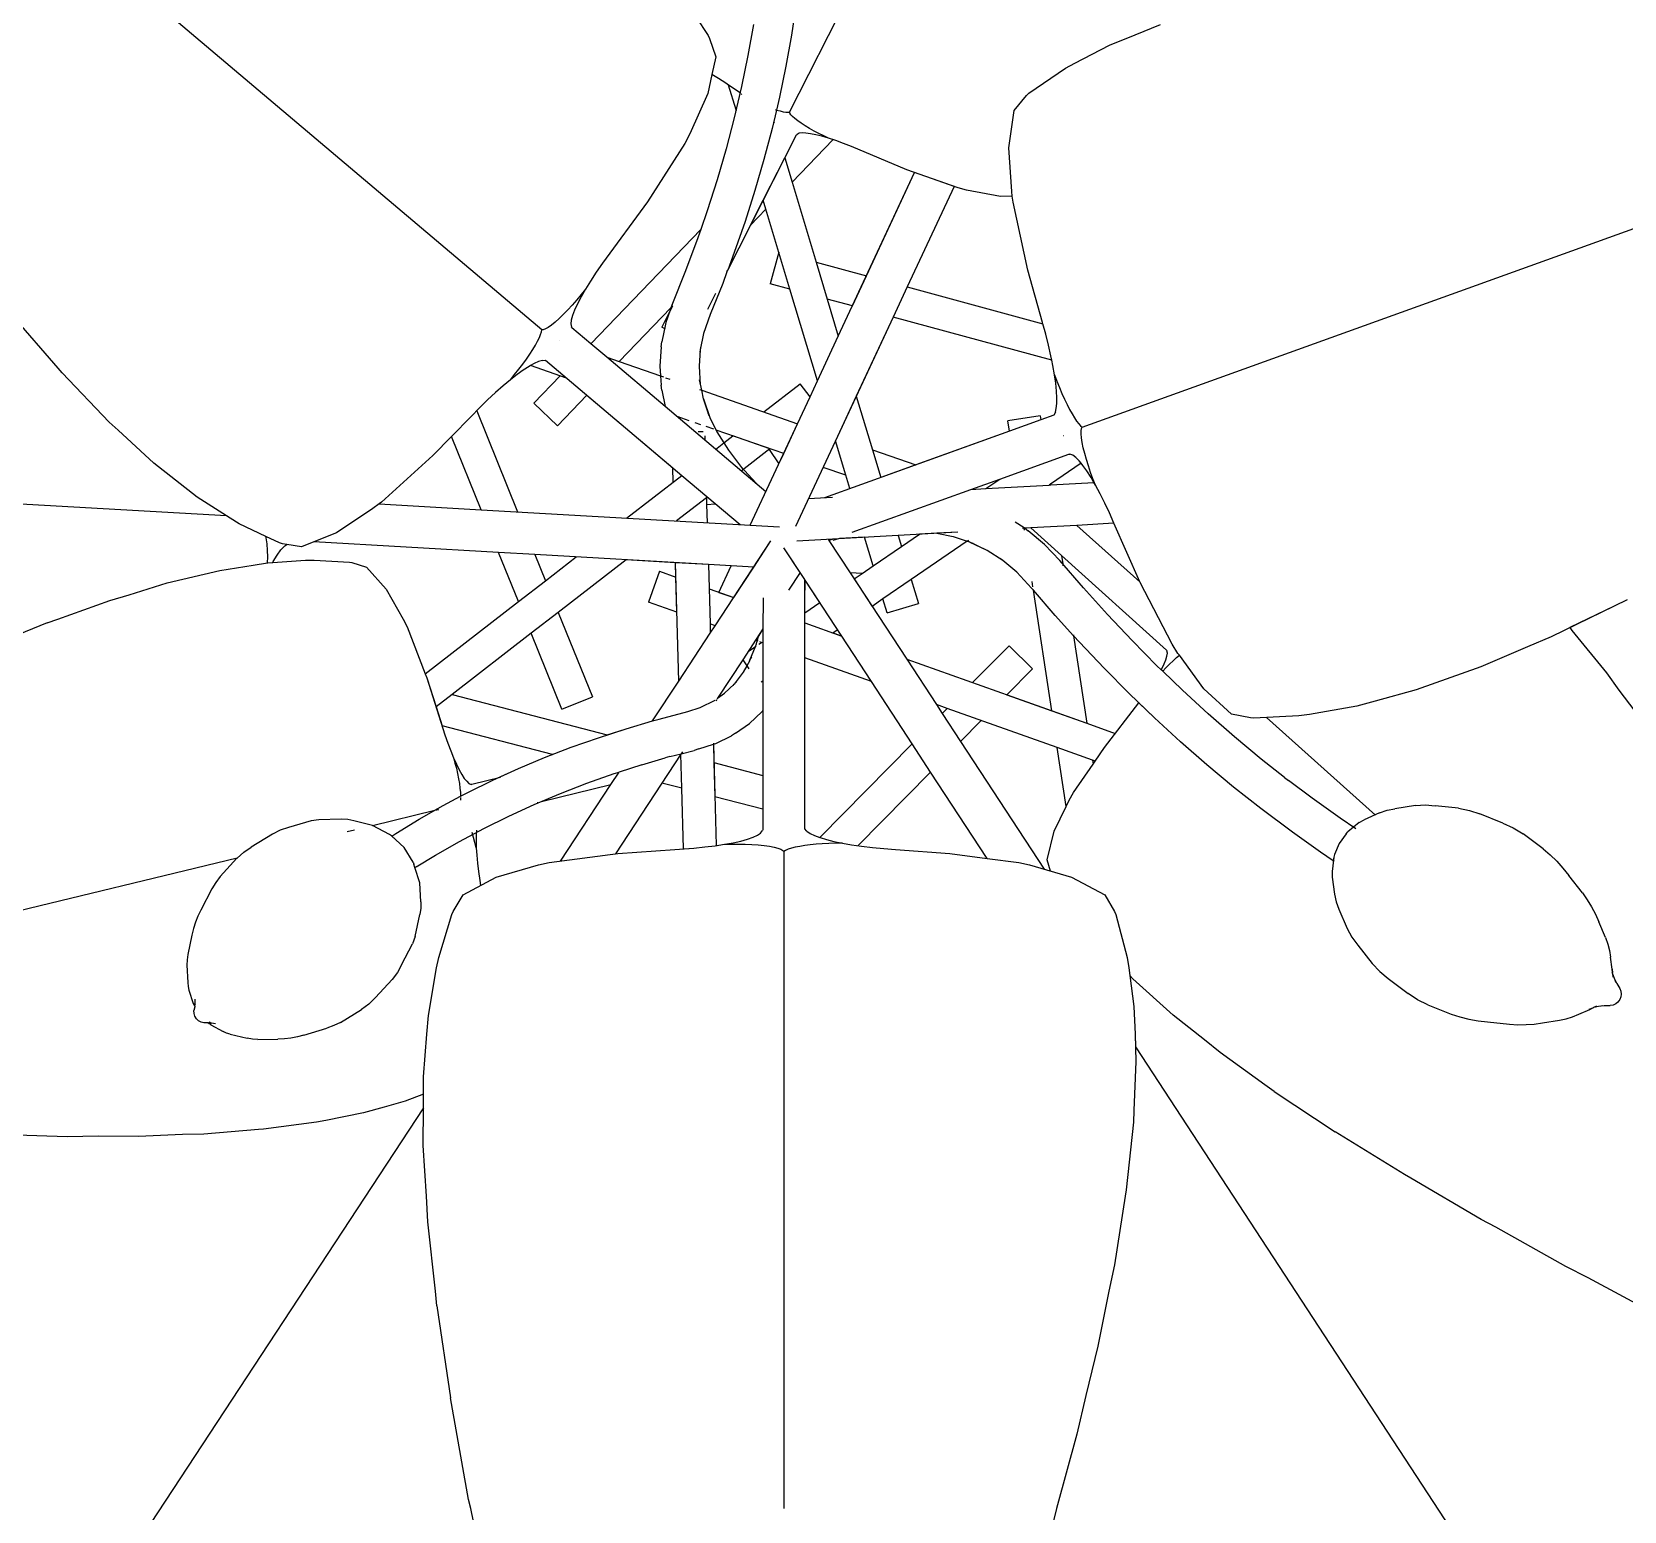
# Model space of a CAD drawing. Header units: metres. Extents: x 244.4 to 340.3, y -4.1 to 64.3.
# Drawn here: x 304.7502 to 305.0208, y 44.3634 to 44.6149 of the extents above; entities that cross this region are included whole.
import ezdxf

# ---------------------------------------------------------------- set-up
doc = ezdxf.new("R2010")
doc.units = ezdxf.units.M
doc.layers.add('Edges', color=7, linetype='Continuous')

msp = doc.modelspace()

# ---------------------------------------------------------------- linework, layer by layer
at = {"layer": 'Edges'}
for p, q in [((304.87897, 44.60127), (304.91876, 44.6797)), ((304.83684, 44.56426), (304.75153, 44.63635)), ((304.86094, 44.62066), (304.86512, 44.61425)), ((304.88007, 44.61966), (304.87928, 44.61436)), ((304.87284, 44.61613), (304.8719, 44.61085)), ((304.93772, 44.61441), (304.94204, 44.61613)), ((304.86512, 44.61425), (304.86534, 44.61374)), ((304.86534, 44.61374), (304.86641, 44.61064)), ((304.87928, 44.61436), (304.87833, 44.60907)), ((304.92746, 44.6096), (304.93337, 44.61264)), ((304.93337, 44.61264), (304.93772, 44.61441)), ((304.86641, 44.61064), (304.86577, 44.60764)), ((304.8719, 44.61085), (304.87081, 44.60558)), ((304.92588, 44.60874), (304.92746, 44.6096)), ((304.86577, 44.60764), (304.86507, 44.60439)), ((304.86687, 44.60697), (304.86577, 44.60764)), ((304.86815, 44.60615), (304.86687, 44.60697)), ((304.87833, 44.60907), (304.87724, 44.60378)), ((304.91964, 44.60446), (304.92588, 44.60874)), ((304.86507, 44.60439), (304.86202, 44.59759)), ((304.86861, 44.60584), (304.86815, 44.60615)), ((304.86988, 44.60162), (304.86861, 44.60584)), ((304.86936, 44.60534), (304.86861, 44.60584)), ((304.87046, 44.60456), (304.86936, 44.60534)), ((304.87081, 44.60558), (304.86957, 44.6003)), ((304.87063, 44.60444), (304.87046, 44.60456)), ((304.87088, 44.60425), (304.87075, 44.60435)), ((304.91717, 44.60152), (304.91925, 44.60405)), ((304.91925, 44.60405), (304.91964, 44.60446)), ((304.86993, 44.60146), (304.86988, 44.60162)), ((304.87676, 44.60161), (304.876, 44.59849)), ((304.8766, 44.60167), (304.87676, 44.60161)), ((304.87724, 44.60378), (304.87676, 44.60161)), ((304.87676, 44.60161), (304.87735, 44.60145)), ((304.87735, 44.60145), (304.87787, 44.60133)), ((304.87787, 44.60133), (304.87832, 44.60126)), ((304.87832, 44.60126), (304.87868, 44.60124)), ((304.87868, 44.60124), (304.87897, 44.60127)), ((304.87902, 44.60106), (304.87897, 44.60127)), ((304.91624, 44.59519), (304.91717, 44.60152)), ((304.86957, 44.6003), (304.86819, 44.59503)), ((304.876, 44.59849), (304.87462, 44.5932)), ((304.87635, 44.59952), (304.87637, 44.59947)), ((304.87919, 44.60081), (304.87902, 44.60106)), ((304.87947, 44.6005), (304.87919, 44.60081)), ((304.87987, 44.60015), (304.87947, 44.6005)), ((304.88037, 44.59977), (304.87987, 44.60015)), ((304.88095, 44.59935), (304.88037, 44.59977)), ((304.88162, 44.59892), (304.88095, 44.59935)), ((304.88235, 44.59848), (304.88162, 44.59892)), ((304.88313, 44.59804), (304.88235, 44.59848)), ((304.86116, 44.59594), (304.8548, 44.58602)), ((304.86202, 44.59759), (304.86116, 44.59594)), ((304.87817, 44.59348), (304.88016, 44.5974)), ((304.88633, 44.59657), (304.8794, 44.58936)), ((304.88016, 44.5974), (304.88024, 44.59747)), ((304.88061, 44.59765), (304.88024, 44.59747)), ((304.88112, 44.59771), (304.88061, 44.59765)), ((304.88176, 44.59769), (304.88112, 44.59771)), ((304.88254, 44.59759), (304.88176, 44.59769)), ((304.88344, 44.59741), (304.88254, 44.59759)), ((304.88394, 44.59761), (304.88313, 44.59804)), ((304.88446, 44.59715), (304.88344, 44.59741)), ((304.88477, 44.5972), (304.88394, 44.59761)), ((304.88559, 44.59682), (304.88446, 44.59715)), ((304.88559, 44.59682), (304.88477, 44.5972)), ((304.88682, 44.59641), (304.88559, 44.59682)), ((304.88812, 44.59593), (304.88682, 44.59641)), ((304.8895, 44.59539), (304.88812, 44.59593)), ((304.86819, 44.59503), (304.86666, 44.58976)), ((304.86846, 44.57439), (304.87817, 44.59348)), ((304.87462, 44.5932), (304.87308, 44.58792)), ((304.87449, 44.58626), (304.87817, 44.59348)), ((304.87817, 44.59348), (304.8794, 44.58936)), ((304.89889, 44.59145), (304.8895, 44.59539)), ((304.91673, 44.58776), (304.91624, 44.59519)), ((304.88726, 44.56317), (304.90021, 44.59098)), ((304.89204, 44.57342), (304.90021, 44.59098)), ((304.90765, 44.58837), (304.89889, 44.59145)), ((304.90695, 44.58861), (304.90021, 44.59098)), ((304.86666, 44.58976), (304.86499, 44.5845)), ((304.87308, 44.58792), (304.8714, 44.58264)), ((304.8794, 44.58936), (304.88349, 44.57574)), ((304.90695, 44.58861), (304.89899, 44.57154)), ((304.90906, 44.58801), (304.90765, 44.58837)), ((304.91483, 44.58691), (304.90906, 44.58801)), ((304.91683, 44.58695), (304.91673, 44.58776)), ((304.8548, 44.58602), (304.84718, 44.57556)), ((304.87234, 44.58203), (304.87449, 44.58626)), ((304.87495, 44.58474), (304.87449, 44.58626)), ((304.91683, 44.58695), (304.91483, 44.58691)), ((304.91696, 44.58592), (304.91683, 44.58695)), ((304.91947, 44.57439), (304.91696, 44.58592)), ((304.92873, 44.54771), (305.03381, 44.58554)), ((304.86499, 44.5845), (304.86387, 44.58128)), ((304.8714, 44.58264), (304.86957, 44.57737)), ((304.87495, 44.58474), (304.87234, 44.58203)), ((304.87902, 44.57118), (304.87495, 44.58474)), ((304.8452, 44.56186), (304.86387, 44.58128)), ((304.86387, 44.58128), (304.86316, 44.57924)), ((304.86316, 44.57924), (304.86119, 44.57398)), ((304.86957, 44.57737), (304.86846, 44.57439)), ((304.87715, 44.57743), (304.8757, 44.57209)), ((304.84718, 44.57556), (304.84611, 44.57402)), ((304.8683, 44.57409), (304.8676, 44.5721)), ((304.8683, 44.57409), (304.86846, 44.57439)), ((304.88349, 44.57574), (304.89204, 44.57342)), ((304.88349, 44.57574), (304.88537, 44.56946)), ((304.92198, 44.56547), (304.91947, 44.57439)), ((304.84514, 44.57254), (304.84428, 44.57115)), ((304.84611, 44.57402), (304.84514, 44.57254)), ((304.86119, 44.57398), (304.85908, 44.56872)), ((304.8676, 44.5721), (304.86548, 44.56684)), ((304.87902, 44.57118), (304.8757, 44.57209)), ((304.88965, 44.5683), (304.89204, 44.57342)), ((304.89899, 44.57154), (304.8966, 44.56641)), ((304.89899, 44.57154), (304.92203, 44.56529)), ((304.84281, 44.56934), (304.84204, 44.56846)), ((304.84356, 44.57024), (304.84281, 44.56934)), ((304.84354, 44.56985), (304.84292, 44.56866)), ((304.84428, 44.57115), (304.84354, 44.56985)), ((304.84428, 44.57115), (304.84356, 44.57024)), ((304.85908, 44.56872), (304.85795, 44.56547)), ((304.85908, 44.56872), (304.85881, 44.56797)), ((304.86507, 44.56773), (304.86646, 44.57047)), ((304.88372, 44.55556), (304.87902, 44.57118)), ((304.88965, 44.5683), (304.88537, 44.56946)), ((304.88537, 44.56946), (304.88726, 44.56317)), ((304.75465, 44.55775), (304.7469, 44.56669)), ((304.83979, 44.56616), (304.8391, 44.56555)), ((304.84051, 44.56686), (304.83979, 44.56616)), ((304.84127, 44.56763), (304.84051, 44.56686)), ((304.84204, 44.56846), (304.84127, 44.56763)), ((304.84208, 44.56667), (304.84186, 44.56588)), ((304.84243, 44.5676), (304.84208, 44.56667)), ((304.84292, 44.56866), (304.84243, 44.5676)), ((304.85881, 44.56797), (304.85003, 44.55884)), ((304.85853, 44.56717), (304.85727, 44.56468)), ((304.85909, 44.56825), (304.85853, 44.56717)), ((304.85909, 44.56825), (304.85881, 44.56797)), ((304.85913, 44.5683), (304.85909, 44.56825)), ((304.86548, 44.56684), (304.86437, 44.56364)), ((304.8966, 44.56641), (304.88, 44.53081)), ((304.8966, 44.56641), (304.89032, 44.55295)), ((304.92355, 44.55909), (304.8966, 44.56641)), ((304.83644, 44.56292), (304.83666, 44.56345)), ((304.83666, 44.56345), (304.83679, 44.5639)), ((304.83679, 44.5639), (304.83684, 44.56426)), ((304.83711, 44.56426), (304.83684, 44.56426)), ((304.83747, 44.5644), (304.83711, 44.56426)), ((304.83794, 44.56466), (304.83747, 44.5644)), ((304.83848, 44.56505), (304.83794, 44.56466)), ((304.8391, 44.56555), (304.83848, 44.56505)), ((304.84186, 44.56588), (304.84179, 44.56524)), ((304.84179, 44.56524), (304.8419, 44.56472)), ((304.84197, 44.5646), (304.8419, 44.56472)), ((304.8452, 44.56186), (304.84197, 44.5646)), ((304.85795, 44.56547), (304.85726, 44.5622)), ((304.85787, 44.56438), (304.85727, 44.56468)), ((304.86437, 44.56364), (304.86378, 44.56083)), ((304.92203, 44.56529), (304.92198, 44.56547)), ((304.92251, 44.56352), (304.92203, 44.56529)), ((304.92298, 44.56164), (304.92251, 44.56352)), ((304.83481, 44.56011), (304.83532, 44.5609)), ((304.83532, 44.5609), (304.83577, 44.56164)), ((304.83577, 44.56164), (304.83614, 44.56232)), ((304.83614, 44.56232), (304.83644, 44.56292)), ((304.83986, 44.56238), (304.83989, 44.56238)), ((304.84789, 44.55959), (304.8452, 44.56186)), ((304.85715, 44.56136), (304.85691, 44.55809)), ((304.85715, 44.56136), (304.85726, 44.5622)), ((304.86378, 44.56083), (304.86359, 44.55808)), ((304.86378, 44.56083), (304.8637, 44.56045)), ((304.86382, 44.56129), (304.86378, 44.56083)), ((304.88372, 44.55556), (304.88726, 44.56317)), ((304.92339, 44.55985), (304.92298, 44.56164)), ((304.83295, 44.55753), (304.83362, 44.55842)), ((304.83362, 44.55842), (304.83424, 44.55928)), ((304.83468, 44.55803), (304.83371, 44.5574)), ((304.83424, 44.55928), (304.83481, 44.56011)), ((304.83495, 44.55818), (304.83468, 44.55803)), ((304.83555, 44.55852), (304.83495, 44.55818)), ((304.84106, 44.55605), (304.83495, 44.55818)), ((304.83631, 44.55885), (304.83555, 44.55852)), ((304.83695, 44.55904), (304.83631, 44.55885)), ((304.83695, 44.55904), (304.83748, 44.55907)), ((304.83748, 44.55907), (304.86065, 44.53949)), ((304.84789, 44.55959), (304.85003, 44.55884)), ((304.85781, 44.55119), (304.84789, 44.55959)), ((304.85003, 44.55884), (304.85702, 44.55641)), ((304.85691, 44.55809), (304.85702, 44.55641)), ((304.86359, 44.55808), (304.8638, 44.55488)), ((304.92355, 44.55909), (304.92339, 44.55985)), ((304.92374, 44.55816), (304.92355, 44.55909)), ((304.92401, 44.55659), (304.92374, 44.55816)), ((304.75535, 44.55692), (304.75465, 44.55775)), ((304.76333, 44.54857), (304.75535, 44.55692)), ((304.83151, 44.55574), (304.83029, 44.55472)), ((304.83265, 44.55664), (304.83151, 44.55574)), ((304.83151, 44.55574), (304.83224, 44.55663)), ((304.83224, 44.55663), (304.83295, 44.55753)), ((304.83371, 44.5574), (304.83265, 44.55664)), ((304.83549, 44.55177), (304.83998, 44.55643)), ((304.85702, 44.55641), (304.85713, 44.55481)), ((304.85702, 44.55641), (304.85754, 44.55623)), ((304.85791, 44.5561), (304.85862, 44.55585)), ((304.86404, 44.55397), (304.86368, 44.55572)), ((304.88246, 44.55286), (304.88372, 44.55556)), ((304.92422, 44.55515), (304.92401, 44.55659)), ((304.92401, 44.55659), (304.92442, 44.5555)), ((304.92435, 44.55384), (304.92422, 44.55515)), ((304.92442, 44.5555), (304.92484, 44.55444)), ((304.829, 44.55357), (304.82765, 44.55232)), ((304.83029, 44.55472), (304.829, 44.55357)), ((304.84453, 44.55312), (304.83951, 44.54791)), ((304.84453, 44.55312), (304.85913, 44.54078)), ((304.85724, 44.55397), (304.85713, 44.55481)), ((304.85724, 44.55397), (304.85781, 44.55119)), ((304.86368, 44.55409), (304.86404, 44.55397)), ((304.86404, 44.55397), (304.88033, 44.54829)), ((304.86434, 44.55253), (304.86404, 44.55397)), ((304.86434, 44.55253), (304.86542, 44.54934)), ((304.86532, 44.54963), (304.86434, 44.55253)), ((304.87461, 44.55028), (304.88077, 44.55504)), ((304.88033, 44.54829), (304.88246, 44.55286)), ((304.88246, 44.55286), (304.88077, 44.55504)), ((304.89032, 44.55295), (304.88678, 44.54535)), ((304.89032, 44.55295), (304.89305, 44.54386)), ((304.92441, 44.55269), (304.92435, 44.55384)), ((304.9244, 44.5517), (304.92441, 44.55269)), ((304.92484, 44.55444), (304.92528, 44.55342)), ((304.92528, 44.55342), (304.92571, 44.55245)), ((304.92571, 44.55245), (304.92615, 44.55154)), ((304.82626, 44.55097), (304.82483, 44.54953)), ((304.82579, 44.5505), (304.83274, 44.53331)), ((304.82765, 44.55232), (304.82626, 44.55097)), ((304.83549, 44.55177), (304.83951, 44.54791)), ((304.87418, 44.53733), (304.85781, 44.55119)), ((304.86509, 44.55011), (304.86532, 44.54963)), ((304.92391, 44.54975), (304.92168, 44.54894)), ((304.92411, 44.55015), (304.92391, 44.54975)), ((304.92415, 44.55022), (304.92411, 44.55015)), ((304.92415, 44.55022), (304.92431, 44.55087)), ((304.92431, 44.55087), (304.9244, 44.5517)), ((304.92615, 44.55154), (304.92658, 44.5507)), ((304.92658, 44.5507), (304.92699, 44.54995)), ((304.92699, 44.54995), (304.92739, 44.54929)), ((304.76482, 44.54721), (304.76333, 44.54857)), ((304.77093, 44.54158), (304.76482, 44.54721)), ((304.82483, 44.54953), (304.82152, 44.54614)), ((304.86192, 44.5488), (304.86006, 44.54944)), ((304.8639, 44.54811), (304.86292, 44.54845)), ((304.86609, 44.54734), (304.86477, 44.5478)), ((304.86542, 44.54934), (304.86644, 44.54722)), ((304.86649, 44.54721), (304.86644, 44.54722)), ((304.87797, 44.54321), (304.86649, 44.54721)), ((304.86649, 44.54721), (304.86662, 44.54693)), ((304.87229, 44.53103), (304.88033, 44.54829)), ((304.87797, 44.54321), (304.88033, 44.54829)), ((304.91634, 44.54702), (304.8849, 44.5357)), ((304.91634, 44.54702), (304.90043, 44.54129)), ((304.92158, 44.54961), (304.91608, 44.54877)), ((304.91634, 44.54702), (304.91608, 44.54877)), ((304.92168, 44.54894), (304.91634, 44.54702)), ((304.92158, 44.54961), (304.92168, 44.54894)), ((304.92739, 44.54929), (304.92777, 44.54872)), ((304.92777, 44.54872), (304.92812, 44.54827)), ((304.92812, 44.54827), (304.92844, 44.54793)), ((304.92844, 44.54793), (304.92873, 44.54771)), ((304.92853, 44.54709), (304.9286, 44.54748)), ((304.92853, 44.54656), (304.92853, 44.54709)), ((304.9286, 44.54748), (304.92873, 44.54771)), ((304.82152, 44.54614), (304.81836, 44.5429)), ((304.82657, 44.53366), (304.82152, 44.54614)), ((304.86431, 44.54692), (304.86345, 44.54689)), ((304.86455, 44.54622), (304.86457, 44.54547)), ((304.86639, 44.54393), (304.86781, 44.54502)), ((304.86662, 44.54693), (304.86781, 44.54502)), ((304.86781, 44.54502), (304.86935, 44.54621)), ((304.86781, 44.54502), (304.86858, 44.54377)), ((304.87563, 44.54403), (304.86935, 44.54621)), ((304.88853, 44.53954), (304.88678, 44.54535)), ((304.92548, 44.54626), (304.92551, 44.54627)), ((304.92859, 44.54589), (304.92853, 44.54656)), ((304.92871, 44.5451), (304.92859, 44.54589)), ((304.9289, 44.54421), (304.92871, 44.5451)), ((304.81836, 44.5429), (304.80963, 44.53497)), ((304.86858, 44.54377), (304.87046, 44.54128)), ((304.87563, 44.54403), (304.87074, 44.54024)), ((304.87551, 44.54393), (304.87714, 44.54144)), ((304.87714, 44.54144), (304.87797, 44.54321)), ((304.89305, 44.54386), (304.90043, 44.54129)), ((304.89305, 44.54386), (304.89447, 44.53914)), ((304.91471, 44.53888), (304.92645, 44.54309)), ((304.92645, 44.54309), (304.9266, 44.5431)), ((304.9271, 44.54293), (304.9266, 44.5431)), ((304.92762, 44.54255), (304.9271, 44.54293)), ((304.92819, 44.54197), (304.92762, 44.54255)), ((304.92852, 44.54157), (304.92819, 44.54197)), ((304.92914, 44.54323), (304.9289, 44.54421)), ((304.92943, 44.54219), (304.92914, 44.54323)), ((304.92977, 44.5411), (304.92943, 44.54219)), ((304.78327, 44.53261), (304.6446, 44.5406)), ((304.77458, 44.5387), (304.77093, 44.54158)), ((304.85127, 44.53224), (304.86065, 44.53949)), ((304.8592, 44.53837), (304.85913, 44.54078)), ((304.86065, 44.53949), (304.87055, 44.53113)), ((304.87046, 44.54128), (304.87064, 44.54109)), ((304.87064, 44.54109), (304.87098, 44.54064)), ((304.87064, 44.54109), (304.87329, 44.53817)), ((304.88853, 44.53954), (304.88469, 44.54087)), ((304.88921, 44.53725), (304.88853, 44.53954)), ((304.90043, 44.54129), (304.89447, 44.53914)), ((304.92852, 44.54157), (304.92334, 44.53802)), ((304.92882, 44.5412), (304.92852, 44.54157)), ((304.9295, 44.54025), (304.92882, 44.5412)), ((304.93022, 44.53912), (304.9295, 44.54025)), ((304.93014, 44.54), (304.92977, 44.5411)), ((304.93055, 44.5389), (304.93014, 44.54)), ((304.9307, 44.53828), (304.93022, 44.53912)), ((304.93097, 44.53782), (304.93055, 44.5389)), ((304.77828, 44.53582), (304.77458, 44.5387)), ((304.87329, 44.53817), (304.87418, 44.53733)), ((304.87493, 44.5367), (304.87418, 44.53733)), ((304.88959, 44.52986), (304.90976, 44.5371)), ((304.90976, 44.5371), (304.91471, 44.53888)), ((304.90976, 44.5371), (304.91233, 44.53725)), ((304.91233, 44.53725), (304.91471, 44.53888)), ((304.91233, 44.53725), (304.9231, 44.53785)), ((304.92334, 44.53802), (304.9231, 44.53785)), ((304.9231, 44.53785), (304.92336, 44.53787)), ((304.92334, 44.53802), (304.92336, 44.53787)), ((304.92336, 44.53787), (304.9307, 44.53828)), ((304.93097, 44.53782), (304.9307, 44.53828)), ((304.93175, 44.53638), (304.93097, 44.53782)), ((304.93254, 44.5348), (304.93175, 44.53638)), ((304.78327, 44.53261), (304.77828, 44.53582)), ((304.80816, 44.53385), (304.80196, 44.52971)), ((304.80923, 44.53466), (304.80816, 44.53385)), ((304.80963, 44.53497), (304.80923, 44.53466)), ((304.80923, 44.53466), (304.82657, 44.53366)), ((304.82657, 44.53366), (304.87724, 44.53074)), ((304.86485, 44.53569), (304.85976, 44.53175)), ((304.86501, 44.53581), (304.86485, 44.53569)), ((304.86485, 44.53569), (304.86488, 44.53457)), ((304.86488, 44.53457), (304.86638, 44.53466)), ((304.86488, 44.53457), (304.86497, 44.53145)), ((304.88221, 44.53555), (304.88625, 44.53578)), ((304.93335, 44.53311), (304.93254, 44.5348)), ((304.78388, 44.53222), (304.78327, 44.53261)), ((304.78541, 44.53128), (304.78388, 44.53222)), ((304.78997, 44.5291), (304.78541, 44.53128)), ((304.91883, 44.5306), (304.91734, 44.53157)), ((304.92783, 44.53101), (304.91997, 44.53057)), ((304.93412, 44.53136), (304.92783, 44.53101)), ((304.93854, 44.5214), (304.92783, 44.53101)), ((304.93412, 44.53136), (304.93335, 44.53311)), ((304.93854, 44.5214), (304.93412, 44.53136)), ((304.79002, 44.52886), (304.78997, 44.5291)), ((304.79224, 44.52802), (304.78997, 44.5291)), ((304.79015, 44.52785), (304.79002, 44.52886)), ((304.79811, 44.52818), (304.79602, 44.52734)), ((304.80196, 44.52971), (304.79811, 44.52818)), ((304.82952, 44.52638), (304.79811, 44.52818)), ((304.86632, 44.51393), (304.8758, 44.52835)), ((304.87287, 44.5239), (304.8758, 44.52835)), ((304.89742, 44.52931), (304.88021, 44.52834)), ((304.88553, 44.52864), (304.88565, 44.52845)), ((304.88565, 44.52845), (304.88632, 44.52869)), ((304.88565, 44.52845), (304.88925, 44.52296)), ((304.88748, 44.52875), (304.88633, 44.52845)), ((304.8917, 44.52899), (304.88748, 44.52875)), ((304.89316, 44.52411), (304.8917, 44.52899)), ((304.90755, 44.52987), (304.89742, 44.52931)), ((304.89742, 44.52931), (304.89799, 44.52742)), ((304.89799, 44.52742), (304.90104, 44.52951)), ((304.90914, 44.5283), (304.89967, 44.52181)), ((304.904, 44.52967), (304.90104, 44.52951)), ((304.90755, 44.52987), (304.904, 44.52967)), ((304.904, 44.52967), (304.90677, 44.52909)), ((304.90677, 44.52909), (304.90914, 44.5283)), ((304.90936, 44.52845), (304.90914, 44.5283)), ((304.90914, 44.5283), (304.90937, 44.52826)), ((304.91255, 44.52673), (304.90937, 44.52826)), ((304.91255, 44.52673), (304.90967, 44.52812)), ((304.91016, 44.52795), (304.90967, 44.52812)), ((304.91997, 44.53057), (304.91855, 44.53049)), ((304.91883, 44.5306), (304.91896, 44.53051)), ((304.91896, 44.53051), (304.91884, 44.5305)), ((304.91888, 44.53021), (304.91884, 44.5305)), ((304.91997, 44.53057), (304.91896, 44.53051)), ((304.91896, 44.53051), (304.91951, 44.5301)), ((304.92232, 44.52775), (304.91951, 44.5301)), ((304.91997, 44.53057), (304.92518, 44.52588)), ((304.79024, 44.52676), (304.79015, 44.52785)), ((304.79026, 44.52563), (304.79024, 44.52676)), ((304.79024, 44.52464), (304.79026, 44.52563)), ((304.79121, 44.52485), (304.79185, 44.52595)), ((304.79185, 44.52595), (304.79252, 44.52685)), ((304.79278, 44.52788), (304.79224, 44.52802)), ((304.79252, 44.52685), (304.7932, 44.52755)), ((304.79349, 44.52776), (304.79278, 44.52788)), ((304.7932, 44.52755), (304.79349, 44.52776)), ((304.79602, 44.52734), (304.79349, 44.52776)), ((304.83289, 44.51804), (304.82952, 44.52638)), ((304.83568, 44.52603), (304.82952, 44.52638)), ((304.83568, 44.52603), (304.83747, 44.52158)), ((304.86517, 44.52434), (304.83568, 44.52603)), ((304.83747, 44.52158), (304.84271, 44.52563)), ((304.88076, 44.523), (304.878, 44.5272)), ((304.88154, 44.5218), (304.878, 44.5272)), ((304.89316, 44.52411), (304.89799, 44.52742)), ((304.91521, 44.52502), (304.91255, 44.52673)), ((304.9249, 44.52503), (304.92232, 44.52775)), ((304.92518, 44.52588), (304.9254, 44.52444)), ((304.92518, 44.52588), (304.94307, 44.5098)), ((304.7732, 44.52121), (304.78214, 44.52334)), ((304.78214, 44.52334), (304.78777, 44.52426)), ((304.78777, 44.52426), (304.79024, 44.52464)), ((304.79024, 44.52464), (304.79028, 44.52465)), ((304.79028, 44.52465), (304.79114, 44.5247)), ((304.79114, 44.5247), (304.79671, 44.52509)), ((304.79114, 44.5247), (304.79121, 44.52485)), ((304.79671, 44.52509), (304.79815, 44.5251)), ((304.79815, 44.5251), (304.80416, 44.52477)), ((304.80416, 44.52477), (304.80459, 44.52467)), ((304.80459, 44.52467), (304.80706, 44.52391)), ((304.80706, 44.52391), (304.81041, 44.52015)), ((304.85121, 44.52514), (304.83965, 44.5162)), ((304.85958, 44.52466), (304.85121, 44.52514)), ((304.85685, 44.52321), (304.85498, 44.51797)), ((304.85685, 44.52321), (304.85965, 44.52222)), ((304.85965, 44.52222), (304.85958, 44.52466)), ((304.86014, 44.50452), (304.85958, 44.52466)), ((304.86517, 44.52434), (304.85958, 44.52466)), ((304.86517, 44.52434), (304.86545, 44.51424)), ((304.87287, 44.5239), (304.86517, 44.52434)), ((304.86697, 44.51961), (304.86907, 44.52412)), ((304.86947, 44.51872), (304.87287, 44.5239)), ((304.88076, 44.523), (304.87877, 44.51997)), ((304.89131, 44.52285), (304.88925, 44.52296)), ((304.88925, 44.52296), (304.89888, 44.50826)), ((304.88994, 44.52191), (304.89131, 44.52285)), ((304.89131, 44.52285), (304.89316, 44.52411)), ((304.91521, 44.52502), (304.91484, 44.52533)), ((304.91759, 44.52303), (304.91521, 44.52502)), ((304.91552, 44.52482), (304.91521, 44.52502)), ((304.92012, 44.52035), (304.91759, 44.52303)), ((304.92892, 44.52036), (304.9249, 44.52503)), ((304.9254, 44.52444), (304.9249, 44.52503)), ((304.9254, 44.52444), (304.92545, 44.52411)), ((304.7667, 44.51921), (304.7732, 44.52121)), ((304.81041, 44.52015), (304.81331, 44.51505)), ((304.83289, 44.51804), (304.83747, 44.52158)), ((304.85982, 44.51624), (304.85965, 44.52222)), ((304.86528, 44.52021), (304.86947, 44.51872)), ((304.88154, 44.51944), (304.88154, 44.5218)), ((304.88162, 44.52168), (304.88154, 44.5218)), ((304.88154, 44.51944), (304.88162, 44.52044)), ((304.88162, 44.52044), (304.88162, 44.52168)), ((304.89288, 44.50447), (304.88162, 44.52168)), ((304.88409, 44.5179), (304.88162, 44.52168)), ((304.88994, 44.52191), (304.89299, 44.51724)), ((304.89967, 44.52181), (304.89484, 44.51851)), ((304.89967, 44.52181), (304.9009, 44.51771)), ((304.92043, 44.51999), (304.92012, 44.52035)), ((304.92034, 44.52058), (304.92021, 44.52146)), ((304.92043, 44.51999), (304.92042, 44.52008)), ((304.92353, 44.49949), (304.92043, 44.51999)), ((304.92414, 44.51569), (304.92043, 44.51999)), ((304.93302, 44.51583), (304.92892, 44.52036)), ((304.93859, 44.52128), (304.93854, 44.5214)), ((304.944, 44.5108), (304.93859, 44.52128)), ((304.75461, 44.51505), (304.76342, 44.51823)), ((304.76342, 44.51823), (304.7667, 44.51921)), ((304.81703, 44.50578), (304.83289, 44.51804)), ((304.85982, 44.51624), (304.85498, 44.51797)), ((304.86697, 44.51961), (304.86947, 44.51872)), ((304.87446, 44.51866), (304.87445, 44.5134)), ((304.88154, 44.50851), (304.88154, 44.51944)), ((304.88154, 44.51615), (304.88409, 44.5179)), ((304.89484, 44.51851), (304.89299, 44.51724)), ((304.89557, 44.51611), (304.89484, 44.51851)), ((304.89557, 44.51611), (304.9009, 44.51771)), ((305.01912, 44.51729), (305.00843, 44.51207)), ((305.01912, 44.51729), (305.01159, 44.51362)), ((305.02135, 44.51835), (305.01912, 44.51729)), ((304.75277, 44.51441), (304.75461, 44.51505)), ((304.81331, 44.51505), (304.81396, 44.51374)), ((304.83965, 44.5162), (304.83507, 44.51266)), ((304.83965, 44.5162), (304.84545, 44.50185)), ((304.88154, 44.51443), (304.88154, 44.51615)), ((304.92725, 44.51225), (304.92414, 44.51569)), ((304.93719, 44.51142), (304.93302, 44.51583)), ((304.75277, 44.51441), (304.74121, 44.50973)), ((304.81396, 44.51374), (304.81703, 44.50578)), ((304.83507, 44.51266), (304.82163, 44.50226)), ((304.84028, 44.49976), (304.83507, 44.51266)), ((304.86014, 44.50452), (304.8655, 44.51267)), ((304.86632, 44.51393), (304.86545, 44.51424)), ((304.86545, 44.51424), (304.8655, 44.51267)), ((304.8655, 44.51267), (304.86632, 44.51393)), ((304.87445, 44.5134), (304.871, 44.50813)), ((304.87372, 44.51228), (304.8732, 44.51148)), ((304.87348, 44.51138), (304.87372, 44.51228)), ((304.87445, 44.5134), (304.87372, 44.51228)), ((304.87445, 44.5134), (304.87445, 44.51103)), ((304.88154, 44.51443), (304.88783, 44.51219)), ((304.88715, 44.51324), (304.88638, 44.51271)), ((304.88638, 44.51271), (304.88783, 44.51219)), ((304.92723, 44.51237), (304.92725, 44.51225)), ((304.92725, 44.51225), (304.9295, 44.49737)), ((304.92825, 44.51115), (304.92725, 44.51225)), ((305.00843, 44.51207), (305.00442, 44.51038)), ((305.01159, 44.51362), (305.01196, 44.51315)), ((305.01196, 44.51315), (305.01785, 44.50593)), ((304.87195, 44.50958), (304.87316, 44.51041)), ((304.87224, 44.5081), (304.87316, 44.51041)), ((304.87316, 44.51041), (304.87334, 44.51086)), ((304.87316, 44.51041), (304.87328, 44.51049)), ((304.87348, 44.51138), (304.8732, 44.51148)), ((304.87334, 44.51086), (304.87348, 44.51138)), ((304.87362, 44.51133), (304.87348, 44.51138)), ((304.87374, 44.5108), (304.8742, 44.51112)), ((304.8742, 44.51112), (304.8739, 44.51123)), ((304.87445, 44.51103), (304.8742, 44.51112)), ((304.87445, 44.51103), (304.87445, 44.50454)), ((304.91009, 44.50427), (304.91628, 44.51054)), ((304.92024, 44.50664), (304.91628, 44.51054)), ((304.93243, 44.50673), (304.92825, 44.51115)), ((304.94143, 44.50714), (304.93719, 44.51142)), ((304.94307, 44.5098), (304.94313, 44.5097)), ((304.9432, 44.50929), (304.94313, 44.5097)), ((304.94313, 44.50879), (304.9432, 44.50929)), ((304.945, 44.50924), (304.944, 44.5108)), ((304.94523, 44.50892), (304.945, 44.50924)), ((305.00442, 44.51038), (304.99649, 44.50697)), ((304.871, 44.50813), (304.86674, 44.50164)), ((304.871, 44.50813), (304.87169, 44.50711)), ((304.87169, 44.50711), (304.8711, 44.50605)), ((304.87217, 44.50792), (304.87169, 44.50711)), ((304.87169, 44.50711), (304.87202, 44.50663)), ((304.87217, 44.50792), (304.87224, 44.5081)), ((304.87224, 44.5081), (304.87256, 44.50866)), ((304.89288, 44.50447), (304.88154, 44.50851)), ((304.88154, 44.4794), (304.88154, 44.50851)), ((304.89888, 44.50826), (304.9295, 44.49737)), ((304.89888, 44.50826), (304.90394, 44.50053)), ((304.92024, 44.50664), (304.91588, 44.50221)), ((304.93668, 44.50243), (304.93243, 44.50673)), ((304.94214, 44.50646), (304.94143, 44.50714)), ((304.94214, 44.50646), (304.94223, 44.50662)), ((304.94241, 44.5062), (304.94214, 44.50646)), ((304.94223, 44.50662), (304.94264, 44.50745)), ((304.94241, 44.5062), (304.94293, 44.50676)), ((304.94264, 44.50745), (304.94294, 44.50817)), ((304.94293, 44.50676), (304.94355, 44.5074)), ((304.94294, 44.50817), (304.94313, 44.50879)), ((304.94355, 44.5074), (304.94417, 44.50799)), ((304.94417, 44.50799), (304.94476, 44.50852)), ((304.94476, 44.50852), (304.94523, 44.50892)), ((304.94937, 44.5032), (304.94523, 44.50892)), ((304.99649, 44.50697), (304.98549, 44.50305)), ((304.81703, 44.50578), (304.8173, 44.50508)), ((304.8173, 44.50508), (304.81888, 44.50014)), ((304.8173, 44.50508), (304.8204, 44.49538)), ((304.8557, 44.49775), (304.86014, 44.50452)), ((304.86791, 44.50246), (304.86956, 44.50403)), ((304.86936, 44.50377), (304.86956, 44.50403)), ((304.8711, 44.50605), (304.86956, 44.50403)), ((304.86956, 44.50403), (304.86994, 44.5044)), ((304.87445, 44.50454), (304.87414, 44.50433)), ((304.87445, 44.50454), (304.87442, 44.47926)), ((304.87445, 44.50454), (304.87444, 44.49952)), ((304.89982, 44.49386), (304.89288, 44.50447)), ((304.94575, 44.50299), (304.94241, 44.5062)), ((305.01785, 44.50593), (305.01996, 44.50301)), ((304.82163, 44.50226), (304.81888, 44.50014)), ((304.82163, 44.50226), (304.84798, 44.4954)), ((304.84028, 44.49976), (304.84545, 44.50185)), ((304.86375, 44.50004), (304.86633, 44.5013)), ((304.86656, 44.50137), (304.86645, 44.5012)), ((304.86674, 44.50164), (304.8666, 44.50143)), ((304.86674, 44.50164), (304.86791, 44.50246)), ((304.91588, 44.50221), (304.92353, 44.49949)), ((304.94102, 44.49827), (304.93668, 44.50243)), ((304.95014, 44.49896), (304.94575, 44.50299)), ((304.95411, 44.49891), (304.94937, 44.5032)), ((304.97851, 44.50111), (304.9754, 44.50029)), ((304.98549, 44.50305), (304.97851, 44.50111)), ((305.01996, 44.50301), (305.02449, 44.49702)), ((304.81888, 44.50014), (304.81991, 44.49693)), ((304.85681, 44.49807), (304.8617, 44.49936)), ((304.8617, 44.49936), (304.86375, 44.50004)), ((304.87216, 44.49731), (304.87423, 44.49929)), ((304.87444, 44.49952), (304.87423, 44.49929)), ((304.87444, 44.49952), (304.87443, 44.48851)), ((304.90576, 44.49988), (304.90394, 44.50053)), ((304.90394, 44.50053), (304.90492, 44.49903)), ((304.90492, 44.49903), (304.90576, 44.49988)), ((304.90492, 44.49903), (304.90805, 44.49426)), ((304.92448, 44.49322), (304.90576, 44.49988)), ((304.92353, 44.49949), (304.9295, 44.49737)), ((304.93248, 44.49324), (304.93836, 44.50083)), ((304.93836, 44.50083), (304.93843, 44.50092)), ((304.94102, 44.49827), (304.93836, 44.50083)), ((304.95461, 44.49506), (304.95014, 44.49896)), ((304.95733, 44.49829), (304.95411, 44.49891)), ((304.96552, 44.49864), (304.95788, 44.49823)), ((304.96005, 44.49834), (304.97857, 44.48172)), ((304.96733, 44.49884), (304.96552, 44.49864)), ((304.9754, 44.50029), (304.96733, 44.49884)), ((304.83867, 44.49205), (304.81991, 44.49693)), ((304.84648, 44.49491), (304.8512, 44.49643)), ((304.84798, 44.4954), (304.8512, 44.49643)), ((304.8512, 44.49643), (304.8557, 44.49775)), ((304.8557, 44.49775), (304.85681, 44.49807)), ((304.8698, 44.49567), (304.86908, 44.49522)), ((304.8698, 44.49567), (304.87216, 44.49731)), ((304.91156, 44.49782), (304.90805, 44.49426)), ((304.9295, 44.49737), (304.93434, 44.49565)), ((304.94542, 44.49423), (304.94102, 44.49827)), ((304.95788, 44.49823), (304.95733, 44.49829)), ((304.8204, 44.49538), (304.82089, 44.49398)), ((304.82089, 44.49398), (304.82138, 44.49268)), ((304.83732, 44.49153), (304.84185, 44.49328)), ((304.84185, 44.49328), (304.84648, 44.49491)), ((304.86354, 44.493), (304.86273, 44.49276)), ((304.86354, 44.493), (304.86603, 44.4938)), ((304.86602, 44.49401), (304.86603, 44.4938)), ((304.86603, 44.4938), (304.86644, 44.49393)), ((304.86603, 44.4938), (304.86652, 44.47658)), ((304.86603, 44.4938), (304.86612, 44.49067)), ((304.86644, 44.49393), (304.86908, 44.49522)), ((304.88412, 44.47794), (304.89982, 44.49386)), ((304.90295, 44.48908), (304.89982, 44.49386)), ((304.90805, 44.49426), (304.92227, 44.47255)), ((304.92599, 44.48321), (304.92448, 44.49322)), ((304.93046, 44.49109), (304.92448, 44.49322)), ((304.9309, 44.49093), (304.93248, 44.49324)), ((304.9499, 44.49032), (304.94542, 44.49423)), ((304.95915, 44.49128), (304.95461, 44.49506)), ((304.82138, 44.49268), (304.82186, 44.49148)), ((304.82186, 44.49148), (304.82234, 44.49041)), ((304.82186, 44.49148), (304.8221, 44.49061)), ((304.8221, 44.49061), (304.82233, 44.48971)), ((304.82234, 44.49041), (304.82281, 44.48946)), ((304.83288, 44.48966), (304.83732, 44.49153)), ((304.83879, 44.49202), (304.83867, 44.49205)), ((304.86049, 44.49212), (304.84937, 44.47517)), ((304.85385, 44.49031), (304.84999, 44.48907)), ((304.85385, 44.49031), (304.85783, 44.49147)), ((304.85864, 44.49171), (304.85783, 44.49147)), ((304.85864, 44.49171), (304.86053, 44.49218)), ((304.86053, 44.49218), (304.86049, 44.49212)), ((304.86065, 44.48633), (304.86049, 44.49212)), ((304.86053, 44.49218), (304.86273, 44.49276)), ((304.86076, 44.49252), (304.86053, 44.49218)), ((304.86612, 44.49067), (304.87443, 44.48851)), ((304.86612, 44.49067), (304.86628, 44.48487)), ((304.92723, 44.48558), (304.93056, 44.49043)), ((304.93046, 44.49109), (304.93056, 44.49043)), ((304.9309, 44.49093), (304.93046, 44.49109)), ((304.93056, 44.49043), (304.9309, 44.49093)), ((304.95446, 44.48653), (304.9499, 44.49032)), ((304.96309, 44.48814), (304.95915, 44.49128)), ((304.82233, 44.48971), (304.82253, 44.48882)), ((304.82253, 44.48882), (304.8227, 44.48794)), ((304.8227, 44.48794), (304.82284, 44.4871)), ((304.82281, 44.48946), (304.82326, 44.48866)), ((304.82326, 44.48866), (304.82368, 44.488)), ((304.82368, 44.488), (304.82409, 44.4875)), ((304.82409, 44.4875), (304.82446, 44.48715)), ((304.82427, 44.48558), (304.82853, 44.48768)), ((304.82986, 44.48816), (304.82495, 44.48697)), ((304.82853, 44.48768), (304.83288, 44.48966)), ((304.82925, 44.48801), (304.83288, 44.48966)), ((304.84453, 44.48717), (304.84915, 44.4888)), ((304.84859, 44.48693), (304.84999, 44.48907)), ((304.84915, 44.4888), (304.84999, 44.48907)), ((304.90295, 44.48908), (304.8906, 44.47655)), ((304.91256, 44.47439), (304.90295, 44.48908)), ((304.96309, 44.48814), (304.96377, 44.48764)), ((304.96778, 44.48462), (304.96377, 44.48764)), ((304.8201, 44.48337), (304.82304, 44.48497)), ((304.82284, 44.4871), (304.82294, 44.48631)), ((304.82294, 44.48631), (304.82301, 44.48559)), ((304.82301, 44.48559), (304.82304, 44.48497)), ((304.82304, 44.48497), (304.82427, 44.48558)), ((304.82304, 44.48497), (304.82304, 44.48493)), ((304.82446, 44.48715), (304.82484, 44.48698)), ((304.82495, 44.48697), (304.82484, 44.48698)), ((304.83558, 44.48356), (304.84001, 44.48542)), ((304.83682, 44.48408), (304.84859, 44.48693)), ((304.84001, 44.48542), (304.84453, 44.48717)), ((304.84006, 44.47394), (304.84859, 44.48693)), ((304.86065, 44.48633), (304.85727, 44.48721)), ((304.86094, 44.47603), (304.86065, 44.48633)), ((304.87443, 44.48275), (304.86628, 44.48487)), ((304.92652, 44.48431), (304.92723, 44.48558)), ((304.95909, 44.48288), (304.95446, 44.48653)), ((304.80809, 44.48), (304.81868, 44.48257)), ((304.81602, 44.48105), (304.8201, 44.48337)), ((304.81868, 44.48257), (304.8201, 44.48337)), ((304.81868, 44.48257), (304.81937, 44.48273)), ((304.82303, 44.48444), (304.82302, 44.48429)), ((304.82304, 44.48474), (304.82303, 44.48444)), ((304.83124, 44.48158), (304.83558, 44.48356)), ((304.83606, 44.48389), (304.83616, 44.48392)), ((304.92396, 44.47902), (304.92599, 44.48321)), ((304.92599, 44.48321), (304.92652, 44.48431)), ((304.95976, 44.48237), (304.95909, 44.48288)), ((304.96379, 44.47935), (304.95976, 44.48237)), ((304.97254, 44.48123), (304.96778, 44.48462)), ((304.97926, 44.48215), (304.97663, 44.48096)), ((304.97926, 44.48215), (304.97849, 44.4818)), ((304.97926, 44.48215), (304.98054, 44.4826)), ((304.98054, 44.4826), (304.98188, 44.48284)), ((304.98539, 44.48341), (304.98188, 44.48284)), ((304.98539, 44.48341), (304.98706, 44.48348)), ((304.98706, 44.48348), (304.98873, 44.48334)), ((304.9927, 44.48292), (304.98873, 44.48334)), ((304.9927, 44.48292), (304.99453, 44.48254)), ((304.99453, 44.48254), (304.99631, 44.48195)), ((304.79381, 44.47964), (304.79238, 44.47919)), ((304.79764, 44.48077), (304.79381, 44.47964)), ((304.79896, 44.48096), (304.79764, 44.48077)), ((304.80277, 44.48105), (304.79896, 44.48096)), ((304.80386, 44.48102), (304.80277, 44.48105)), ((304.80492, 44.48077), (304.80386, 44.48102)), ((304.80809, 44.48), (304.80492, 44.48077)), ((304.81097, 44.47843), (304.80809, 44.48)), ((304.81204, 44.47861), (304.81602, 44.48105)), ((304.82284, 44.47729), (304.82699, 44.47949)), ((304.82699, 44.47949), (304.83124, 44.48158)), ((304.88185, 44.47907), (304.88154, 44.4794)), ((304.96447, 44.47884), (304.96379, 44.47935)), ((304.97525, 44.4794), (304.97254, 44.48123)), ((304.97483, 44.47969), (304.97388, 44.47892)), ((304.97581, 44.48047), (304.97483, 44.47969)), ((304.97581, 44.48047), (304.97663, 44.48096)), ((305.00024, 44.48041), (304.99631, 44.48195)), ((305.00024, 44.48041), (305.002, 44.47959)), ((305.002, 44.47959), (305.00366, 44.47858)), ((304.79105, 44.47854), (304.78746, 44.47632)), ((304.79238, 44.47919), (304.79105, 44.47854)), ((304.80376, 44.47896), (304.80499, 44.47925)), ((304.81132, 44.47823), (304.81097, 44.47843)), ((304.81344, 44.47624), (304.81132, 44.47823)), ((304.81137, 44.47819), (304.81204, 44.47861)), ((304.81344, 44.47624), (304.81137, 44.47819)), ((304.81877, 44.47497), (304.82284, 44.47729)), ((304.82524, 44.47795), (304.82499, 44.47879)), ((304.82548, 44.47709), (304.82524, 44.47795)), ((304.82571, 44.4762), (304.82548, 44.47709)), ((304.82568, 44.47838), (304.82567, 44.47735)), ((304.82567, 44.47735), (304.82571, 44.4762)), ((304.82573, 44.4792), (304.82568, 44.47838)), ((304.86631, 44.47655), (304.86793, 44.47679)), ((304.86793, 44.47679), (304.8694, 44.47706)), ((304.86793, 44.47679), (304.86909, 44.47683)), ((304.86909, 44.47683), (304.87026, 44.47684)), ((304.8694, 44.47706), (304.87071, 44.47735)), ((304.87026, 44.47684), (304.87143, 44.47682)), ((304.87071, 44.47735), (304.87184, 44.47767)), ((304.87143, 44.47682), (304.87256, 44.47676)), ((304.87184, 44.47767), (304.87278, 44.478)), ((304.87256, 44.47676), (304.87364, 44.47669)), ((304.87278, 44.478), (304.87352, 44.47835)), ((304.87352, 44.47835), (304.87405, 44.47871)), ((304.87364, 44.47669), (304.87465, 44.47658)), ((304.87405, 44.47871), (304.87438, 44.47912)), ((304.87442, 44.47926), (304.87438, 44.47912)), ((304.88247, 44.47668), (304.88154, 44.47657)), ((304.88191, 44.47901), (304.88185, 44.47907)), ((304.88191, 44.47901), (304.88247, 44.47864)), ((304.88247, 44.47864), (304.88322, 44.47828)), ((304.88348, 44.47679), (304.88247, 44.47668)), ((304.88322, 44.47828), (304.88412, 44.47794)), ((304.88454, 44.47687), (304.88348, 44.47679)), ((304.88412, 44.47794), (304.88415, 44.47793)), ((304.88415, 44.47793), (304.88525, 44.47759)), ((304.88565, 44.47693), (304.88454, 44.47687)), ((304.88525, 44.47759), (304.88652, 44.47728)), ((304.88679, 44.47697), (304.88565, 44.47693)), ((304.88652, 44.47728), (304.88795, 44.47698)), ((304.88795, 44.47698), (304.88679, 44.47697)), ((304.88795, 44.47698), (304.88952, 44.47671)), ((304.88952, 44.47671), (304.89122, 44.47646)), ((304.92276, 44.47413), (304.92396, 44.47902)), ((304.96924, 44.47544), (304.96447, 44.47884)), ((304.97237, 44.47694), (304.97163, 44.47508)), ((304.97356, 44.47855), (304.97237, 44.47694)), ((304.97356, 44.47855), (304.97388, 44.47892)), ((305.00706, 44.47604), (305.00366, 44.47858)), ((304.78506, 44.47443), (304.7373, 44.46288)), ((304.78504, 44.47441), (304.78216, 44.4713)), ((304.78504, 44.47441), (304.78506, 44.47443)), ((304.78506, 44.47443), (304.78618, 44.47545)), ((304.78618, 44.47545), (304.78746, 44.47632)), ((304.815, 44.47377), (304.81344, 44.47624)), ((304.81552, 44.47298), (304.81877, 44.47497)), ((304.82571, 44.4762), (304.82579, 44.47495)), ((304.82579, 44.47495), (304.82592, 44.4736)), ((304.8381, 44.47368), (304.84979, 44.47523)), ((304.84937, 44.47517), (304.84979, 44.47523)), ((304.84979, 44.47523), (304.86269, 44.47616)), ((304.86094, 44.47603), (304.86269, 44.47616)), ((304.86269, 44.47616), (304.86456, 44.47634)), ((304.86456, 44.47634), (304.86631, 44.47655)), ((304.87465, 44.47658), (304.87555, 44.47645)), ((304.87555, 44.47645), (304.87633, 44.4763)), ((304.87633, 44.4763), (304.87698, 44.47613)), ((304.87698, 44.47613), (304.87748, 44.47595)), ((304.87748, 44.47595), (304.87782, 44.47576)), ((304.87782, 44.47576), (304.87799, 44.47556)), ((304.8783, 44.47575), (304.87799, 44.47556)), ((304.87799, 44.47556), (304.87799, 44.36386)), ((304.87873, 44.47594), (304.8783, 44.47575)), ((304.87928, 44.47611), (304.87873, 44.47594)), ((304.87993, 44.47628), (304.87928, 44.47611)), ((304.88069, 44.47643), (304.87993, 44.47628)), ((304.88154, 44.47657), (304.88069, 44.47643)), ((304.89122, 44.47646), (304.89305, 44.47624)), ((304.89305, 44.47624), (304.89498, 44.47605)), ((304.89498, 44.47605), (304.897, 44.47589)), ((304.897, 44.47589), (304.90624, 44.47523)), ((304.90624, 44.47523), (304.91256, 44.47439)), ((304.91256, 44.47439), (304.91793, 44.47368)), ((304.92335, 44.47224), (304.92276, 44.47413)), ((304.9714, 44.47398), (304.96924, 44.47544)), ((304.97148, 44.47461), (304.97118, 44.47215)), ((304.97148, 44.47461), (304.9714, 44.47398)), ((304.97153, 44.47389), (304.9714, 44.47398)), ((304.97163, 44.47508), (304.97148, 44.47461)), ((305.00706, 44.47604), (305.00825, 44.475)), ((305.00825, 44.475), (305.00938, 44.4739)), ((304.78216, 44.4713), (304.78144, 44.47028)), ((304.815, 44.47377), (304.81512, 44.47339)), ((304.8153, 44.47284), (304.81512, 44.47339)), ((304.81552, 44.47298), (304.8153, 44.47284)), ((304.81611, 44.47026), (304.8153, 44.47284)), ((304.82592, 44.4736), (304.82609, 44.47216)), ((304.82609, 44.47216), (304.8263, 44.47065)), ((304.82912, 44.47121), (304.83629, 44.47328)), ((304.83629, 44.47328), (304.8381, 44.47368)), ((304.91793, 44.47368), (304.91974, 44.47328)), ((304.91974, 44.47328), (304.9269, 44.47121)), ((304.97118, 44.47215), (304.97119, 44.4712)), ((305.00938, 44.4739), (305.01044, 44.47273)), ((305.01044, 44.47273), (305.01144, 44.47149)), ((305.01375, 44.46852), (305.01144, 44.47149)), ((304.78079, 44.4692), (304.77892, 44.4656)), ((304.78144, 44.47028), (304.78079, 44.4692)), ((304.81627, 44.46701), (304.81611, 44.47026)), ((304.82349, 44.4682), (304.82912, 44.47121)), ((304.8263, 44.47065), (304.82644, 44.46978)), ((304.9269, 44.47121), (304.93254, 44.4682)), ((304.97119, 44.4712), (304.97158, 44.46833)), ((305.01375, 44.46852), (305.01456, 44.46736)), ((304.81631, 44.46592), (304.81613, 44.46484)), ((304.81627, 44.46701), (304.81631, 44.46592)), ((304.82181, 44.46539), (304.82349, 44.4682)), ((304.93254, 44.4682), (304.93422, 44.46539)), ((304.97158, 44.46833), (304.97186, 44.46701)), ((304.97186, 44.46701), (304.97236, 44.46574)), ((305.01456, 44.46736), (305.0153, 44.46616)), ((305.0153, 44.46616), (305.01596, 44.46491)), ((304.77798, 44.46355), (304.77764, 44.46248)), ((304.7784, 44.46459), (304.77798, 44.46355)), ((304.77892, 44.4656), (304.7784, 44.46459)), ((304.81532, 44.46112), (304.81613, 44.46484)), ((304.81936, 44.45756), (304.82156, 44.46488)), ((304.82156, 44.46488), (304.82181, 44.46539)), ((304.93422, 44.46539), (304.93446, 44.46488)), ((304.93446, 44.46488), (304.93638, 44.45756)), ((304.97236, 44.46574), (304.97373, 44.46246)), ((305.01596, 44.46491), (305.01653, 44.46361)), ((305.01765, 44.46092), (305.01653, 44.46361)), ((304.77739, 44.46137), (304.77667, 44.45805)), ((304.77764, 44.46248), (304.77739, 44.46137)), ((304.81532, 44.46112), (304.81488, 44.45986)), ((304.97373, 44.46246), (304.97455, 44.46101)), ((304.97455, 44.46101), (304.97555, 44.45966)), ((305.01765, 44.46092), (305.01804, 44.45984)), ((304.77667, 44.45805), (304.77656, 44.45714)), ((304.81303, 44.45632), (304.81488, 44.45986)), ((304.97555, 44.45966), (304.978, 44.45651)), ((305.01804, 44.45984), (305.01833, 44.45873)), ((305.01833, 44.45873), (305.01854, 44.4576)), ((304.77656, 44.45714), (304.77654, 44.45622)), ((304.77654, 44.45622), (304.77667, 44.45329)), ((304.81232, 44.455), (304.81143, 44.45382)), ((304.81303, 44.45632), (304.81232, 44.455)), ((304.81757, 44.44771), (304.81894, 44.45579)), ((304.81894, 44.45579), (304.81936, 44.45756)), ((304.93638, 44.45756), (304.93666, 44.45579)), ((304.93666, 44.45579), (304.93683, 44.45446)), ((304.978, 44.45651), (304.97929, 44.45515)), ((304.97929, 44.45515), (304.98073, 44.45395)), ((305.01881, 44.45559), (305.01854, 44.4576)), ((305.01873, 44.45564), (305.01881, 44.45501)), ((305.01881, 44.45559), (305.01885, 44.45502)), ((305.01889, 44.45484), (305.01881, 44.45501)), ((304.77667, 44.45329), (304.77673, 44.45264)), ((304.77673, 44.45264), (304.77688, 44.45201)), ((304.80856, 44.45072), (304.81143, 44.45382)), ((304.93735, 44.45392), (304.93683, 44.45446)), ((304.93683, 44.45446), (304.93752, 44.44919)), ((304.94417, 44.44776), (304.93735, 44.45392)), ((304.98073, 44.45395), (304.98411, 44.45142)), ((305.01889, 44.45484), (305.01887, 44.45478)), ((305.01887, 44.45478), (305.01892, 44.45421)), ((305.01887, 44.45478), (305.01912, 44.45405)), ((305.01912, 44.45405), (305.01943, 44.45329)), ((305.01912, 44.45405), (305.01957, 44.45314)), ((305.01957, 44.45314), (305.02008, 44.45227)), ((304.77688, 44.45201), (304.7776, 44.44975)), ((304.7776, 44.44975), (304.77774, 44.44945)), ((304.77785, 44.44993), (304.7779, 44.44983)), ((304.77787, 44.44925), (304.77795, 44.44963)), ((304.77789, 44.45048), (304.7779, 44.44983)), ((304.7779, 44.44983), (304.77789, 44.4497)), ((304.77789, 44.4497), (304.77795, 44.44963)), ((304.80747, 44.44963), (304.80623, 44.44871)), ((304.80856, 44.45072), (304.80747, 44.44963)), ((304.98573, 44.45035), (304.98411, 44.45142)), ((304.98746, 44.44948), (304.98573, 44.45035)), ((305.01941, 44.44967), (305.01896, 44.44946)), ((305.01979, 44.44998), (305.01941, 44.44967)), ((305.02009, 44.45038), (305.01979, 44.44998)), ((305.02008, 44.45227), (305.02027, 44.45182)), ((305.02027, 44.45084), (305.02009, 44.45038)), ((305.02027, 44.45182), (305.02033, 44.45133)), ((305.02033, 44.45133), (305.02027, 44.45084)), ((304.77785, 44.44918), (304.77771, 44.44853)), ((304.77774, 44.44804), (304.77771, 44.44853)), ((304.77774, 44.44945), (304.77787, 44.44925)), ((304.77788, 44.44757), (304.77774, 44.44804)), ((304.77787, 44.44925), (304.77785, 44.44918)), ((304.77815, 44.44714), (304.77788, 44.44757)), ((304.77851, 44.4468), (304.77815, 44.44714)), ((304.80263, 44.44647), (304.80623, 44.44871)), ((304.81729, 44.4445), (304.81757, 44.44771)), ((304.93752, 44.44919), (304.9377, 44.4445)), ((304.9495, 44.44353), (304.94417, 44.44776)), ((304.98746, 44.44948), (304.99141, 44.44793)), ((304.99141, 44.44793), (304.99292, 44.44746)), ((304.99292, 44.44746), (304.99445, 44.44709)), ((304.99445, 44.44709), (304.99601, 44.4468)), ((305.00696, 44.44643), (305.00984, 44.44689)), ((305.00984, 44.44689), (305.01097, 44.44713)), ((305.01097, 44.44713), (305.01206, 44.44747)), ((305.01206, 44.44747), (305.01313, 44.44789)), ((305.01313, 44.44789), (305.01498, 44.44872)), ((305.0149, 44.44876), (305.01549, 44.44898)), ((305.01498, 44.44872), (305.01549, 44.44898)), ((305.01549, 44.44898), (305.01567, 44.44905)), ((305.01567, 44.44905), (305.0157, 44.44909)), ((305.0157, 44.44909), (305.01622, 44.44935)), ((305.0157, 44.44909), (305.01647, 44.44927)), ((305.01647, 44.44927), (305.01722, 44.44939)), ((305.01647, 44.44927), (305.01747, 44.44937)), ((305.01747, 44.44937), (305.01847, 44.44939)), ((305.01896, 44.44946), (305.01847, 44.44939)), ((304.77895, 44.44657), (304.77851, 44.4468)), ((304.77943, 44.44645), (304.77895, 44.44657)), ((304.78008, 44.44646), (304.77943, 44.44645)), ((304.78018, 44.44645), (304.78008, 44.44646)), ((304.7801, 44.44652), (304.78033, 44.44631)), ((304.78061, 44.4464), (304.78018, 44.44645)), ((304.7806, 44.44611), (304.78033, 44.44631)), ((304.78034, 44.44659), (304.78061, 44.4464)), ((304.78061, 44.4464), (304.7804, 44.44649)), ((304.7806, 44.44611), (304.78268, 44.44497)), ((304.78073, 44.44639), (304.78061, 44.4464)), ((304.78138, 44.44625), (304.78073, 44.44639)), ((304.78083, 44.44632), (304.78073, 44.44639)), ((304.78327, 44.44471), (304.78268, 44.44497)), ((304.7839, 44.44452), (304.78327, 44.44471)), ((304.7839, 44.44452), (304.78675, 44.44383)), ((304.79642, 44.44437), (304.79532, 44.44407)), ((304.79642, 44.44437), (304.8003, 44.44552)), ((304.80149, 44.44596), (304.8003, 44.44552)), ((304.80263, 44.44647), (304.80149, 44.44596)), ((304.81675, 44.43727), (304.81729, 44.4445)), ((304.9377, 44.4445), (304.93778, 44.44234)), ((304.9377, 44.4445), (304.93786, 44.43985)), ((304.99601, 44.4468), (304.99759, 44.44661)), ((304.99759, 44.44661), (305.00133, 44.44621)), ((305.00133, 44.44621), (305.00274, 44.44612)), ((305.00274, 44.44612), (305.00416, 44.44613)), ((305.00416, 44.44613), (305.00556, 44.44623)), ((305.00556, 44.44623), (305.00696, 44.44643)), ((304.78766, 44.44367), (304.78675, 44.44383)), ((304.78857, 44.44361), (304.78766, 44.44367)), ((304.78857, 44.44361), (304.79197, 44.44369)), ((304.7931, 44.44372), (304.79197, 44.44369)), ((304.79422, 44.44385), (304.7931, 44.44372)), ((304.79532, 44.44407), (304.79422, 44.44385)), ((304.93778, 44.44234), (305.00788, 44.33521)), ((304.95216, 44.44139), (304.9495, 44.44353)), ((304.93786, 44.43985), (304.9375, 44.43155)), ((304.95977, 44.43593), (304.95216, 44.44139)), ((304.81673, 44.43197), (304.81675, 44.43727)), ((304.81674, 44.43432), (304.81675, 44.43727)), ((304.81674, 44.43432), (304.81362, 44.43312)), ((304.96134, 44.43477), (304.95977, 44.43593)), ((304.96134, 44.43477), (304.97174, 44.4279)), ((304.81673, 44.43197), (304.75165, 44.33289)), ((304.80654, 44.43112), (304.80012, 44.42986)), ((304.81007, 44.43211), (304.80654, 44.43112)), ((304.81362, 44.43312), (304.81007, 44.43211)), ((304.81671, 44.4256), (304.81673, 44.43197)), ((304.9375, 44.43155), (304.93743, 44.42953)), ((304.78869, 44.42831), (304.77941, 44.42753)), ((304.78955, 44.42836), (304.78869, 44.42831)), ((304.79856, 44.42955), (304.78955, 44.42836)), ((304.80012, 44.42986), (304.79856, 44.42955)), ((304.93743, 44.42953), (304.9362, 44.41806)), ((304.7562, 44.42707), (304.74588, 44.4274)), ((304.76152, 44.42716), (304.7562, 44.42707)), ((304.7683, 44.42711), (304.76152, 44.42716)), ((304.7758, 44.42745), (304.7683, 44.42711)), ((304.77941, 44.42753), (304.7758, 44.42745)), ((304.81723, 44.41698), (304.81671, 44.4256)), ((304.98349, 44.42064), (304.97174, 44.4279)), ((304.98459, 44.42002), (304.98349, 44.42064)), ((304.99655, 44.41303), (304.98459, 44.42002)), ((304.9362, 44.41806), (304.93602, 44.41698)), ((304.81746, 44.41264), (304.81723, 44.41698)), ((304.93602, 44.41698), (304.9342, 44.40529)), ((304.81876, 44.40081), (304.81746, 44.41264)), ((304.99902, 44.41171), (304.99655, 44.41303)), ((305.01095, 44.40504), (304.99902, 44.41171)), ((304.9342, 44.40529), (304.93322, 44.40081)), ((305.0147, 44.40312), (305.01095, 44.40504)), ((305.02673, 44.39662), (305.0147, 44.40312)), ((304.819, 44.39835), (304.81876, 44.40081)), ((304.819, 44.39835), (304.82132, 44.38269)), ((304.93322, 44.40081), (304.9314, 44.39146)), ((304.9314, 44.39146), (304.92932, 44.38309)), ((304.82442, 44.36543), (304.82132, 44.38269)), ((304.92932, 44.38309), (304.92783, 44.37651)), ((304.92783, 44.37651), (304.92435, 44.36386)), ((304.82478, 44.36386), (304.82442, 44.36543)), ((304.82831, 44.34663), (304.82478, 44.36386)), ((304.92435, 44.36386), (304.92348, 44.36041))]:
    msp.add_line(p, q, dxfattribs=at)

doc.saveas('drawing.dxf')
